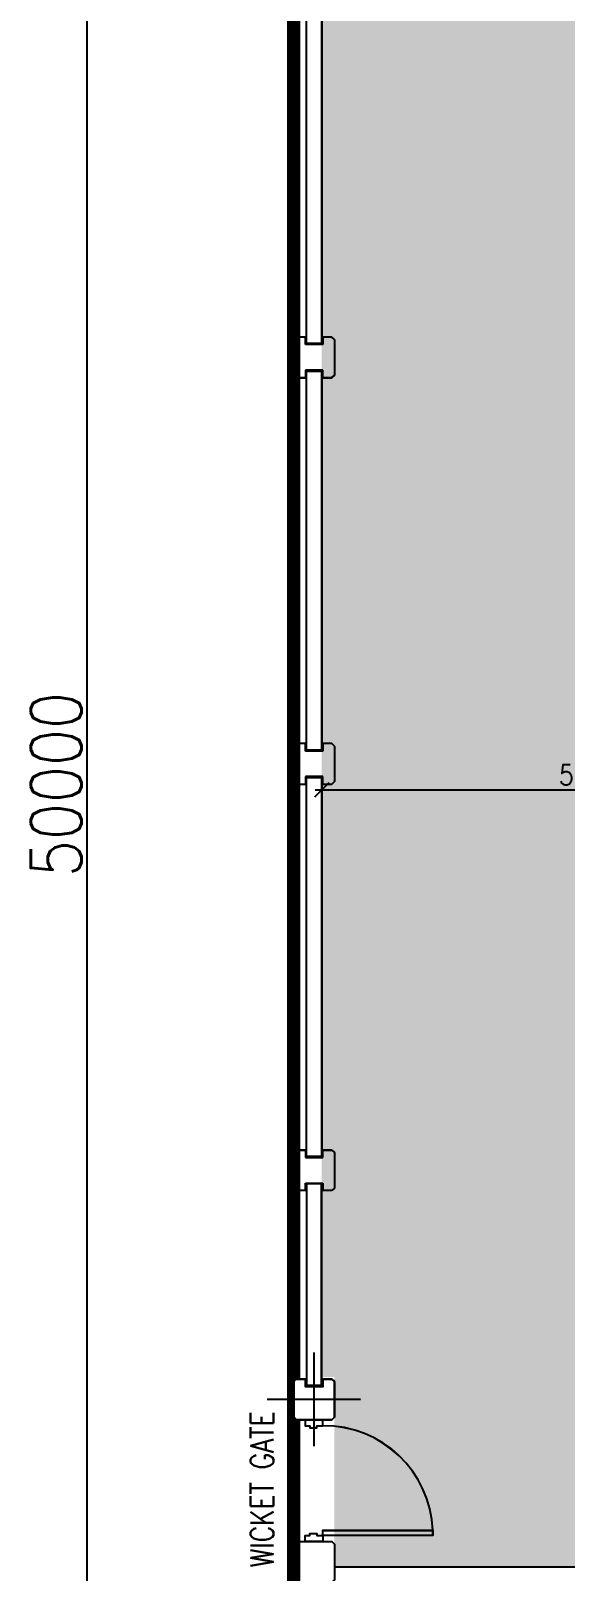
# Model space of a CAD drawing. Header units: metres. Extents: x 841183 to 1048542, y 259326 to 317714.
# Drawn here: x 918114 to 923368, y 279243 to 294401 of the extents above; entities that cross this region are included whole.
import ezdxf
from ezdxf.enums import TextEntityAlignment as Align

# ---------------------------------------------------------------- set-up
doc = ezdxf.new("R2010")
doc.units = ezdxf.units.M
doc.set_wipeout_variables(frame=1)
doc.header["$PDMODE"] = 34
doc.linetypes.add('CENTER', pattern=[2, 1.25, -0.25, 0.25, -0.25])
doc.linetypes.add('HIDDEN2', pattern=[0.1875, 0.125, -0.0625])
doc.layers.add('A-AXIS DIMENSION', color=252, linetype='Continuous', transparency=0.6)
doc.layers.add('A-REFLECT DOWN', color=252, linetype='Continuous', transparency=0.6)
for name, color, linetype in [('A-COMPOUND WALL', 3, 'Continuous'), ('A-TEXT', 252, 'Continuous'), ('A-WALL-1', 252, 'Continuous'), ('F-PLOT LIMITS - Zoom', 1, 'Continuous'), ('G-GRID', 252, 'CENTER'), ('PAMCAD-PROJECTION', 7, 'Continuous'), ('PRE CAST WALL', 252, 'Continuous'), ('REVISION-CLOUD', 9, 'Continuous'), ('TIP - DOOR2', 252, 'Continuous'), ('TIP - G - PAVEMENT', 9, 'Continuous')]:
    doc.layers.add(name, color=color, linetype=linetype)
doc.styles.add('romans', font='romans.shx', dxfattribs={"width": 0.85})
doc.dimstyles.new('DIM-100', dxfattribs={"dimtxt": 200, "dimasz": 100, "dimexe": 50, "dimexo": 75, "dimgap": 50, "dimtad": 1, "dimdec": 0, "dimrnd": 5, "dimzin": 9, "dimdsep": 46, "dimtxsty": 'romans', "dimblk1": 'D-oblique', "dimblk2": 'D-oblique', "dimsah": 1, "dimcen": 100, "dimdle": 100, "dimclrd": 256, "dimclre": 256, "dimclrt": 131, "dimadec": 0, "dimazin": 0, "dimtfac": 1, "dimtdec": 0, "dimtofl": 0, "dimtmove": 2, "dimatfit": 3, "dimldrblk": 'OBLIQUE', "dimfxl": 100, "dimfxlon": 1, "dimtfillclr": 256, "dimtolj": 1, "dimtzin": 0, "dimarcsym": 0})

# ---------------------------------------------------------------- blocks, each defined once
blk = doc.blocks.new('D-oblique')
for p, q in [((-0.707, -0.707), (0.707, 0.707)), ((0, -1), (0, 1)), ((-1, 0), (0.647, 0))]:
    blk.add_line(p, q)
blk = doc.blocks.new('*D284')
at = {"layer": 'A-AXIS DIMENSION', "lineweight": -2, "transparency": 16777216}
for p, q in [((-45335, 300), (-45635, 300)), ((-45435, 50), (-45435, -49450)), ((-45335, -49700), (-45635, -49700))]:
    blk.add_line(p, q, dxfattribs=at)
at = {"layer": 'Defpoints', "color": 0, "transparency": 16777216}
for p in [(-44732, 300), (-45435, -49700), (-44732, -49700)]:
    blk.add_point(p, dxfattribs=at)
at = {"layer": 'A-AXIS DIMENSION', "lineweight": -2, "transparency": 16777216, "xscale": 250, "yscale": 250, "zscale": 250}
for p, rotation in [((-45435, 300), 90), ((-45435, -49700), 270)]:
    blk.add_blockref('D-oblique', p, dxfattribs=dict(at, rotation=rotation))
at = {"layer": 'A-AXIS DIMENSION', "color": 252, "transparency": 16777216, "insert": (-45735, -24700), "char_height": 500, "attachment_point": 5, "rotation": 90, "style": 'romans'}
blk.add_mtext('\\A1;50000', dxfattribs=at)
blk = doc.blocks.new('_OBLIQUE')
at = {"color": 0, "linetype": 'ByBlock'}
blk.add_line((-0.5, -0.5), (0.5, 0.5), dxfattribs=at)
blk = doc.blocks.new('B_E_Cu400x400')
at = {"layer": 'TIP - G - PAVEMENT'}
h = blk.add_hatch(color=252, dxfattribs=at)
h.dxf.hatch_style = 1
h.paths.add_polyline_path([(85, 200), (75, 200), (75, 135), (0, 135), (0, 125), (85, 125)])
h.paths.add_polyline_path([(0, 135), (-75, 135), (-75, 200), (-85, 200), (-85, 125), (0, 125)])
at = {"layer": 'A-WALL-1', "color": 252}
blk.add_lwpolyline([(75, 200), (75, 135), (-75, 135), (-75, 200)], dxfattribs=at)
at = {"color": 252}
blk.add_wipeout([(-200, 175), (-175, 200), (-85, 200), (-85, 125), (85, 125), (85, 200), (175, 200), (200, 175), (200, -175), (175, -200), (85, -200), (85, -200), (-85, -200), (-85, -200), (-175, -200), (-200, -175)], dxfattribs=at).dxf.layer = 'A-WALL-1'
at = {"layer": 'A-WALL-1', "color": 252}
blk.add_lwpolyline([(200, 175), (175, 200), (85, 200), (85, 125), (-85, 125), (-85, 200), (-175, 200), (-200, 175), (-200, -175), (-175, -200), (175, -200), (200, -175)], close=True, dxfattribs=at)
at = {"layer": 'G-GRID', "color": 252}
for p, q in [((0, -460), (0, 460)), ((460, 0), (-460, 0))]:
    blk.add_line(p, q, dxfattribs=at)
blk = doc.blocks.new('A$Cc662c809')
at = {"layer": 'A-COMPOUND WALL', "elevation": 0}
blk.add_lwpolyline([(535, 7060), (635, 7060), (660, 7035), (660, 6685), (635, 6660), (285, 6660), (260, 6685), (260, 7035), (285, 7060), (535, 7060)], dxfattribs=at)
at = {"layer": 'TIP - DOOR2', "elevation": 0}
for points in [[(548, 8260), (372, 8260), (372, 8200), (420, 8200), (420, 8181), (489, 8181), (489, 8200), (548, 8200)], [(548, 7060), (372, 7060), (372, 7120), (420, 7120), (420, 7139), (489, 7139), (489, 7120), (548, 7120)]]:
    blk.add_lwpolyline(points, close=True, dxfattribs=at)
blk.add_lwpolyline([(548, 7120), (548, 7172), (1628, 7172, 0.011257), (1628, 7120)], format="xyb", close=True, dxfattribs=at)
at = {"layer": 'TIP - DOOR2'}
for points in [[(569, 6660), (351, 6660), (351, 6585), (411, 6585), (411, 6562), (496, 6562), (496, 6585), (569, 6585)], [(569, 660), (351, 660), (351, 734), (411, 734), (411, 758), (496, 758), (496, 734), (569, 734)]]:
    blk.add_lwpolyline(points, close=True, dxfattribs=at)
for points in [[(569, 6585), (569, 6485), (3394, 6485, -0.015763), (3394, 6585)], [(569, 734), (569, 834), (3394, 834, 0.015763), (3394, 734)]]:
    blk.add_lwpolyline(points, format="xyb", close=True, dxfattribs=at)
for centre, radius, start, end in [((560, 7132, 0), 1068, 2.137, 90.6758), ((569, 6485), 2825, 270, 0), ((569, 834), 2825, 0, 90)]:
    blk.add_arc(centre, radius, start, end, dxfattribs=at)
at = {"rotation": 359.9998847243636}
blk.add_blockref('B_E_Cu400x400', (460, 8460, 0), dxfattribs=at)
at = {"xscale": -1, "rotation": 180.0001152756365}
blk.add_blockref('B_E_Cu400x400', (460, 460, 0), dxfattribs=at)
blk = doc.blocks.new('A$C56b1935b')
at = {"color": 252}
for p, q in [((-5224, -30875, 68), (-5199, -30850, 68)), ((-5224, -31225, 68), (-5224, -30875, 68)), ((-5199, -30850, 68), (-5109, -30850, 68)), ((-5109, -30850, 68), (-5109, -30925, 68)), ((-4939, -30925, 68), (-4939, -30850, 68)), ((-4939, -30850, 68), (-4849, -30850, 68)), ((-4849, -30850, 68), (-4824, -30875, 68)), ((-4824, -30875, 68), (-4824, -31225, 68)), ((-5109, -30925, 68), (-4939, -30925, 68)), ((-5199, -31250, 68), (-5224, -31225, 68)), ((-4824, -31225, 68), (-4849, -31250, 68)), ((-5109, -31250, 68), (-5199, -31250, 68)), ((-4939, -31250, 68), (-5109, -31250, 68)), ((-5109, -31250, 68), (-5109, -31250, 68)), ((-4849, -31250, 68), (-4939, -31250, 68)), ((-4939, -31250, 68), (-4939, -31250, 68))]:
    blk.add_line(p, q, dxfattribs=at)
at = {"layer": 'A-WALL-1', "color": 252}
for p, q in [((-5199, -20596, 0), (-5224, -20621, 0)), ((-5109, -20596, 0), (-5199, -20596, 0)), ((-5109, -20671, 0), (-5109, -20596, 0)), ((-4849, -20596, 0), (-4939, -20596, 0)), ((-4939, -20596, 0), (-4939, -20671, 0)), ((-4824, -20621, 0), (-4849, -20596, 0)), ((-5224, -20621, 0), (-5224, -20971, 0)), ((-4939, -20671, 0), (-5109, -20671, 0)), ((-4824, -20621, 0), (-4824, -20971, 0)), ((-5224, -20971, 0), (-5199, -20996, 0)), ((-5199, -20996, 0), (-5109, -20996, 0)), ((-4939, -20921, 0), (-5109, -20921, 0)), ((-5109, -20921, 0), (-5109, -20996, 0)), ((-4939, -20996, 0), (-4939, -20921, 0)), ((-4939, -20996, 0), (-4849, -20996, 0)), ((-4849, -20996, 0), (-4824, -20971, 0)), ((-4824, -20971, 0), (-4849, -20996, 0)), ((-5199, -24596, 0), (-5224, -24621, 0)), ((-5224, -24621, 0), (-5224, -24971, 0)), ((-5109, -24596, 0), (-5199, -24596, 0)), ((-5109, -24671, 0), (-5109, -24596, 0)), ((-4939, -24671, 0), (-5109, -24671, 0)), ((-4849, -24596, 0), (-4939, -24596, 0)), ((-4939, -24596, 0), (-4939, -24671, 0)), ((-4824, -24621, 0), (-4849, -24596, 0)), ((-4824, -24621, 0), (-4824, -24971, 0)), ((-5224, -24971, 0), (-5199, -24996, 0)), ((-5199, -24996, 0), (-5109, -24996, 0)), ((-4939, -24921, 0), (-5109, -24921, 0)), ((-5109, -24921, 0), (-5109, -24996, 0)), ((-4939, -24996, 0), (-4939, -24921, 0)), ((-4939, -24996, 0), (-4849, -24996, 0)), ((-4849, -24996, 0), (-4824, -24971, 0)), ((-4824, -24971, 0), (-4849, -24996, 0)), ((-5224, -28621, 0), (-5199, -28596, 0)), ((-5224, -28621, 0), (-5224, -28971, 0)), ((-5199, -28596, 0), (-5109, -28596, 0)), ((-5109, -28596, 0), (-5109, -28671, 0)), ((-4939, -28671, 0), (-4939, -28596, 0)), ((-4939, -28596, 0), (-4849, -28596, 0)), ((-4849, -28596, 0), (-4824, -28621, 0)), ((-4824, -28621, 0), (-4824, -28971, 0)), ((-5109, -28671, 0), (-4939, -28671, 0)), ((-5109, -28996, 0), (-5109, -28921, 0)), ((-5109, -28921, 0), (-4939, -28921, 0)), ((-4939, -28921, 0), (-4939, -28996, 0)), ((-5199, -28996, 0), (-5224, -28971, 0)), ((-5224, -28971, 0), (-5199, -28996, 0)), ((-5109, -28996, 0), (-5199, -28996, 0)), ((-4849, -28996, 0), (-4939, -28996, 0)), ((-4824, -28971, 0), (-4849, -28996, 0))]:
    blk.add_line(p, q, dxfattribs=at)
at = {"layer": 'G-GRID', "color": 252}
for p, q in [((-5024, -31510, 68), (-5024, -30590, 68)), ((-4564, -31050, 68), (-5484, -31050, 68))]:
    blk.add_line(p, q, dxfattribs=at)
at = {"layer": 'PRE CAST WALL', "color": 252}
for p, q in [((-5099, -20661, -42), (-5099, -16931, -42)), ((-4949, -16931, -42), (-4949, -20661, -42)), ((-4949, -20661, -42), (-5099, -20661, -42)), ((-5099, -24661, -42), (-5099, -20931, -42)), ((-5099, -20931, -42), (-4949, -20931, -42)), ((-4949, -20931, -42), (-4949, -24661, -42)), ((-4949, -24661, -42), (-5099, -24661, -42)), ((-5099, -28661, -42), (-5099, -24931, -42)), ((-5099, -24931, -42), (-4949, -24931, -42)), ((-4949, -24931, -42), (-4949, -28661, -42)), ((-4949, -28661, -42), (-5099, -28661, -42)), ((-5099, -28930, -42), (-5099, -30913, -42)), ((-4949, -28930, -42), (-5099, -28930, -42)), ((-4949, -30913, -42), (-4949, -28930, -42)), ((-5199, -30850, 68), (-5224, -30875, 68)), ((-5224, -30875, 68), (-5224, -31225, 68)), ((-5109, -30850, 68), (-5199, -30850, 68)), ((-5109, -30925, 68), (-5109, -30850, 68)), ((-5099, -30915, 68), (-5099, -30850, 68)), ((-5099, -30913, -42), (-4949, -30913, -42)), ((-4949, -30915, 68), (-5099, -30915, 68)), ((-4949, -30850, 68), (-4949, -30915, 68)), ((-4849, -30850, 68), (-4939, -30850, 68)), ((-4939, -30850, 68), (-4939, -30925, 68)), ((-4824, -30875, 68), (-4849, -30850, 68)), ((-4824, -31225, 68), (-4824, -30875, 68)), ((-4939, -30925, 68), (-5109, -30925, 68)), ((-5224, -31225, 68), (-5199, -31250, 68)), ((-4849, -31250, 68), (-4824, -31225, 68)), ((-5199, -31250, 68), (-4849, -31250, 68)), ((-5224, -32475, 68), (-5199, -32450, 68)), ((-5224, -32825, 68), (-5224, -32475, 68)), ((-5199, -32450, 68), (-4949, -32450, 68)), ((-4949, -32450, 68), (-4849, -32450, 68)), ((-4849, -32450, 68), (-4824, -32475, 68)), ((-4824, -32475, 68), (-4824, -32825, 68))]:
    blk.add_line(p, q, dxfattribs=at)
at = {"layer": 'TIP - DOOR2', "color": 252}
for p, q in [((-4937, -31250, 68), (-5112, -31250, 68)), ((-5112, -31250, 68), (-5112, -31310, 68)), ((-5112, -31310, 68), (-5064, -31310, 68)), ((-5064, -31310, 68), (-5064, -31330, 68)), ((-5064, -31330, 68), (-4996, -31330, 68)), ((-4996, -31330, 68), (-4996, -31310, 68)), ((-4996, -31310, 68), (-4937, -31310, 68)), ((-4937, -31310, 68), (-4937, -31250, 68)), ((-5112, -32450, 68), (-5112, -32390, 68)), ((-5112, -32390, 68), (-5064, -32390, 68)), ((-5064, -32390, 68), (-5064, -32371, 68)), ((-5064, -32371, 68), (-4996, -32371, 68)), ((-4996, -32371, 68), (-4996, -32390, 68)), ((-4996, -32390, 68), (-4937, -32390, 68)), ((-4937, -32390, 68), (-4937, -32339, 68)), ((-4937, -32339, 68), (-3857, -32339, 68)), ((-3857, -32390, 68), (-4937, -32390, 68)), ((-4937, -32390, 68), (-4937, -32450, 68)), ((-4937, -32450, 68), (-5112, -32450, 68))]:
    blk.add_line(p, q, dxfattribs=at)
for centre, radius, start, end in [((-4924, -32378, 68), 1068, 2.137, 90.6758), ((-2708, -32364, 68), 1150, 178.7101, 181.2899)]:
    blk.add_arc(centre, radius, start, end, dxfattribs=at)
blk = doc.blocks.new('*D454')
at = {"layer": 'A-AXIS DIMENSION', "lineweight": -2, "transparency": 16777216}
for p, q in [((-43325, -24936), (-43325, -25080)), ((-38076, -25130), (-38076, -24980)), ((-38176, -25030), (-43225, -25030))]:
    blk.add_line(p, q, dxfattribs=at)
at = {"layer": 'Defpoints', "color": 0, "transparency": 16777216}
for p in [(-43325, -24679, -110), (-43325, -25030), (-38076, -26224, -68)]:
    blk.add_point(p, dxfattribs=at)
at = {"layer": 'A-AXIS DIMENSION', "lineweight": -2, "transparency": 16777216, "xscale": 100, "yscale": 100, "zscale": 100, "rotation": 180}
blk.add_blockref('D-oblique', (-43325, -25030), dxfattribs=at)
at = {"layer": 'A-AXIS DIMENSION', "lineweight": -2, "transparency": 16777216, "xscale": 100, "yscale": 100, "zscale": 100}
blk.add_blockref('D-oblique', (-38076, -25030), dxfattribs=at)
at = {"layer": 'A-AXIS DIMENSION', "color": 252, "transparency": 16777216, "insert": (-40700, -24880), "char_height": 200, "attachment_point": 5, "style": 'romans'}
blk.add_mtext('\\A1;5250', dxfattribs=at)
blk = doc.blocks.new('COLUMN-C1')
at = {"layer": 'A-WALL-1', "color": 252}
for p, q in [((923039, 204444, -68), (923064, 204469, -68)), ((923039, 204444, -68), (923039, 204094, -68)), ((923064, 204469, -68), (923154, 204469, -68)), ((923154, 204469, -68), (923154, 204394, -68)), ((923154, 204394, -68), (923324, 204394, -68)), ((923324, 204394, -68), (923324, 204469, -68)), ((923324, 204469, -68), (923414, 204469, -68)), ((923414, 204469, -68), (923439, 204444, -68)), ((923439, 204444, -68), (923439, 204094, -68)), ((923064, 204069, -68), (923039, 204094, -68)), ((923039, 204094, -68), (923064, 204069, -68)), ((923154, 204069, -68), (923064, 204069, -68)), ((923154, 204069, -68), (923154, 204144, -68)), ((923154, 204144, -68), (923324, 204144, -68)), ((923324, 204144, -68), (923324, 204069, -68)), ((923414, 204069, -68), (923324, 204069, -68)), ((923439, 204094, -68), (923414, 204069, -68))]:
    blk.add_line(p, q, dxfattribs=at)
blk = doc.blocks.new('A$Caea4c824')
at = {"layer": 'A-COMPOUND WALL', "color": 252, "elevation": 0}
blk.add_lwpolyline([(535, 400), (635, 400), (660, 375), (660, 25), (635, 0), (285, 0), (260, 25), (260, 375), (285, 400), (535, 400)], dxfattribs=at)
at = {"layer": 'A-WALL-1', "color": 252, "elevation": 0}
blk.add_lwpolyline([(535, 2000), (535, 1935), (385, 1935), (385, 2000)], dxfattribs=at)
at = {"layer": 'PRE CAST WALL', "color": 252, "elevation": -110}
for points in [[(535, 15919), (535, 12189), (385, 12189), (385, 15919)], [(535, 11919), (535, 8189), (385, 8189), (385, 11919)], [(535, 7919), (535, 4189), (385, 4189), (385, 7919)]]:
    blk.add_lwpolyline(points, close=True, dxfattribs=at)
at = {"layer": 'TIP - DOOR2', "color": 252, "elevation": 0}
for points in [[(548, 1600), (372, 1600), (372, 1540), (420, 1540), (420, 1521), (489, 1521), (489, 1540), (548, 1540)], [(548, 400), (372, 400), (372, 460), (420, 460), (420, 479), (489, 479), (489, 460), (548, 460)]]:
    blk.add_lwpolyline(points, close=True, dxfattribs=at)
blk.add_lwpolyline([(548, 460), (548, 512), (1628, 512, 0.011257), (1628, 460)], format="xyb", close=True, dxfattribs=at)
at = {"layer": 'TIP - DOOR2', "color": 252}
blk.add_arc((560, 472, 0), 1068, 2.137, 90.6758, dxfattribs=at)
at = {"layer": 'A-AXIS DIMENSION', "color": 252, "xscale": -1}
for p in [(923699, -192215), (923699, -196215)]:
    blk.add_blockref('COLUMN-C1', p, dxfattribs=at)
at = {"layer": 'A-AXIS DIMENSION', "color": 252}
blk.add_blockref('COLUMN-C1', (-922779, -200215), dxfattribs=at)
at = {"color": 252}
blk.add_wipeout([(260, 1975), (285, 2000), (375, 2000), (375, 1925), (545, 1925), (545, 2000), (635, 2000), (660, 1975), (660, 1625), (635, 1600), (545, 1600), (545, 1600), (375, 1600), (375, 1600), (285, 1600), (260, 1625)], dxfattribs=at).translate(0, 0, 0).dxf.layer = 'A-WALL-1'
at = {"layer": 'A-WALL-1', "color": 252, "elevation": 0}
blk.add_lwpolyline([(660, 1975), (635, 2000), (545, 2000), (545, 1925), (375, 1925), (375, 2000), (285, 2000), (260, 1975), (260, 1625), (285, 1600), (635, 1600), (660, 1625)], close=True, dxfattribs=at)
at = {"layer": 'G-GRID', "color": 252}
for p, q in [((460, 1340, 0), (460, 2260, 0)), ((920, 1800, 0), (0, 1800, 0))]:
    blk.add_line(p, q, dxfattribs=at)
at = {"layer": 'PRE CAST WALL', "color": 252, "elevation": -110}
blk.add_lwpolyline([(385, 3921), (385, 1938), (535, 1938), (535, 3921)], close=True, dxfattribs=at)
blk = doc.blocks.new('A$C10b3fa2f')
at = {"layer": 'F-PLOT LIMITS - Zoom', "color": 252, "linetype": 'HIDDEN2', "ltscale": 2500, "elevation": 74}
blk.add_lwpolyline([(-43400, 300, 100, 75, 0), (6600, 300, 128.5, 128.5, 0), (6600.1, -49700, 128.5, 128.5, 0), (-43400, -49700, 128.5, 128.5, 0)], format="xyseb", close=True, dxfattribs=at)
at = {"layer": 'A-AXIS DIMENSION', "color": 252}
dim = blk.add_linear_dim(base=(-45434.8, -49700, 74), p1=(-44732, 300, 74), p2=(-44732, -49700, 74), angle=90, dimstyle='DIM-100', override={"dimtxt": 500, "dimasz": 250, "dimexe": 200, "dimexo": 200, "dimrnd": 100, "dimdle": 200, "dimclrt": 252}, dxfattribs=at)
dim.commit()
dim.dimension.update_dxf_attribs({"geometry": '*D284', "text_midpoint": (-45734.8, -24700, 74)})
at = {"layer": 'A-WALL-1', "color": 252}
blk.add_blockref('A$Cc662c809', (-43660, -39210.3, 74), dxfattribs=at)
at = {"layer": 'A-TEXT', "color": 252, "style": 'romans', "width": 0.8}
blk.add_text('WICKET GATE', height=225, rotation=90, dxfattribs=at).set_placement((-43710.8, -31636, 74), align=Align.MIDDLE)
at = {"layer": 'A-AXIS DIMENSION', "color": 252}
blk.add_blockref('A$C56b1935b', (-38175.6, 300, 6), dxfattribs=at)
at = {"layer": 'A-REFLECT DOWN'}
h = blk.add_hatch(dxfattribs=at)
h.set_pattern_fill('AR-HBONE', color=256, scale=75, style=0)
h.set_pattern_definition([(45, (-872853.3, -501345.44), (0, 424.26407), [900, -300]), (135, (-872641.16, -501133.3), (3e-14, 424.26407), [900, -300])])
h.paths.add_polyline_path([(-40951.9, -7637.1), (-40445.1, -7637.1), (-40278.2, -7926.1), (-40445.1, -8215.1), (-40951.9, -8215.1), (-41118.8, -7926.1)])
edge = h.paths.add_edge_path()
edge.add_line((-40250.6, -6912.7), (-42275.6, -6912.7))
edge.add_line((-42275.6, -6912.7), (-42275.6, -105.8))
edge.add_line((-42275.6, -105.8), (-42275.6, 38.9))
edge.add_line((-42275.6, 38.9), (-43125, 38.9))
edge.add_line((-43125, 38.9), (-43125, -30517.1))
edge.add_line((-43125, -30517.1), (-43000, -30517.1))
edge.add_line((-43000, -30517.1), (-43000, -32386.1))
edge.add_line((-43000, -32386.1), (-6450, -32386.1))
edge.add_arc((-6450, -25886.1), 6500, 270, 360)
edge.add_line((50, -25886.1), (50, -22117.5))
edge.add_line((50, -22117.5), (-3025.4, -22117.5))
edge.add_line((-3025.4, -22117.5), (-3025.4, -31367.5))
edge.add_line((-3025.4, -31367.5), (-37875.6, -31367.3))
edge.add_line((-37875.6, -31367.3), (-37875.6, -22117.5))
edge.add_line((-37875.6, -22117.5), (-40250.6, -22117.5))
edge.add_line((-40250.6, -22117.5), (-40250.6, -6912.7))
at = {"layer": 'A-REFLECT DOWN', "color": 252, "elevation": 73.9}
blk.add_lwpolyline([(50, -22130.8), (50, -25900.3, -0.414213), (-6450, -32400.3), (-43000, -32400.3)], format="xyb", dxfattribs=at)
blk = doc.blocks.new('A$Cef9c9996')
at = {"layer": 'A-REFLECT DOWN'}
h = blk.add_hatch(dxfattribs=at)
h.set_pattern_fill('AR-HBONE', color=256, scale=75, style=0)
h.set_pattern_definition([(45, (-873053.33, -501634.64), (0, 424.26407), [900, -300]), (135, (-872841.2, -501422.5), (3e-14, 424.26407), [900, -300])])
h.paths.add_polyline_path([(-41151.96082, -7926.32103), (-40645.1139, -7926.32103), (-40478.26212, -8215.31679), (-40645.1139, -8504.31255), (-41151.96082, -8504.31255), (-41318.8126, -8215.31679)])
edge = h.paths.add_edge_path()
edge.add_line((-40450.61533, -7201.94287), (-42475.61533, -7201.94287))
edge.add_line((-42475.61533, -7201.94287), (-42475.61533, -394.99875))
edge.add_line((-42475.61533, -394.99875), (-42475.61533, -250.33845))
edge.add_line((-42475.61533, -250.33845), (-43325.04045, -250.33845))
edge.add_line((-43325.04045, -250.33845), (-43325.03899, -30806.27827))
edge.add_line((-43325.03899, -30806.27827), (-43200.04115, -30806.27827))
edge.add_line((-43200.04115, -30806.27827), (-43200.04115, -32675.32518))
edge.add_line((-43200.04115, -32675.32518), (-6650.05266, -32675.32518))
edge.add_arc((-6650.05266, -26175.32518), 6500, 270, 360)
edge.add_line((-150.05266, -26175.32518), (-150.05266, -22406.69091))
edge.add_line((-150.05266, -22406.69091), (-3225.46308, -22406.69091))
edge.add_line((-3225.46308, -22406.69091), (-3225.46308, -31656.6906))
edge.add_line((-3225.46308, -31656.6906), (-38075.61537, -31656.47599))
edge.add_line((-38075.61537, -31656.47599), (-38075.61537, -22406.6906))
edge.add_line((-38075.61537, -22406.6906), (-40450.61533, -22406.6906))
edge.add_line((-40450.61533, -22406.6906), (-40450.61533, -7201.94287))
at = {"layer": 'A-REFLECT DOWN', "elevation": 47.92292}
blk.add_lwpolyline([(-150.04508, -22405.84578), (-150.05266, -26175.33825, -0.4142129731), (-6650.05266, -32675.32518), (-43200.0412, -32675.32518)], format="xyb", dxfattribs=at)
at = {"layer": 'A-AXIS DIMENSION'}
dim = blk.add_linear_dim(base=(-43325.04428, -25030.20865, 47.92296), p1=(-38075.61537, -26224.24503, -20.1304), p2=(-43325.04428, -24679.08071, -61.74146), dimstyle='DIM-100', override={"dimclrt": 252}, dxfattribs=at)
dim.commit()
dim.dimension.update_dxf_attribs({"geometry": '*D454', "text_midpoint": (-40700.32982, -24880.20865, 47.92296)})
at = {"layer": 'REVISION-CLOUD', "color": 5}
blk.add_blockref('A$Caea4c824', (-43860.00941, -32825.31328, 47.92296), dxfattribs=at)

msp = doc.modelspace()

# ---------------------------------------------------------------- block references
at = {"layer": 'PAMCAD-PROJECTION', "color": 6}
msp.add_blockref('A$Cef9c9996', (964298.7, 311958.9, -97.8), dxfattribs=at)

# ---------------------------------------------------------------- next in the draw order: block references
at = {"color": 2}
msp.add_blockref('A$C10b3fa2f', (964098.7, 311683.9, -103.7), dxfattribs=at)

doc.saveas('drawing.dxf')
